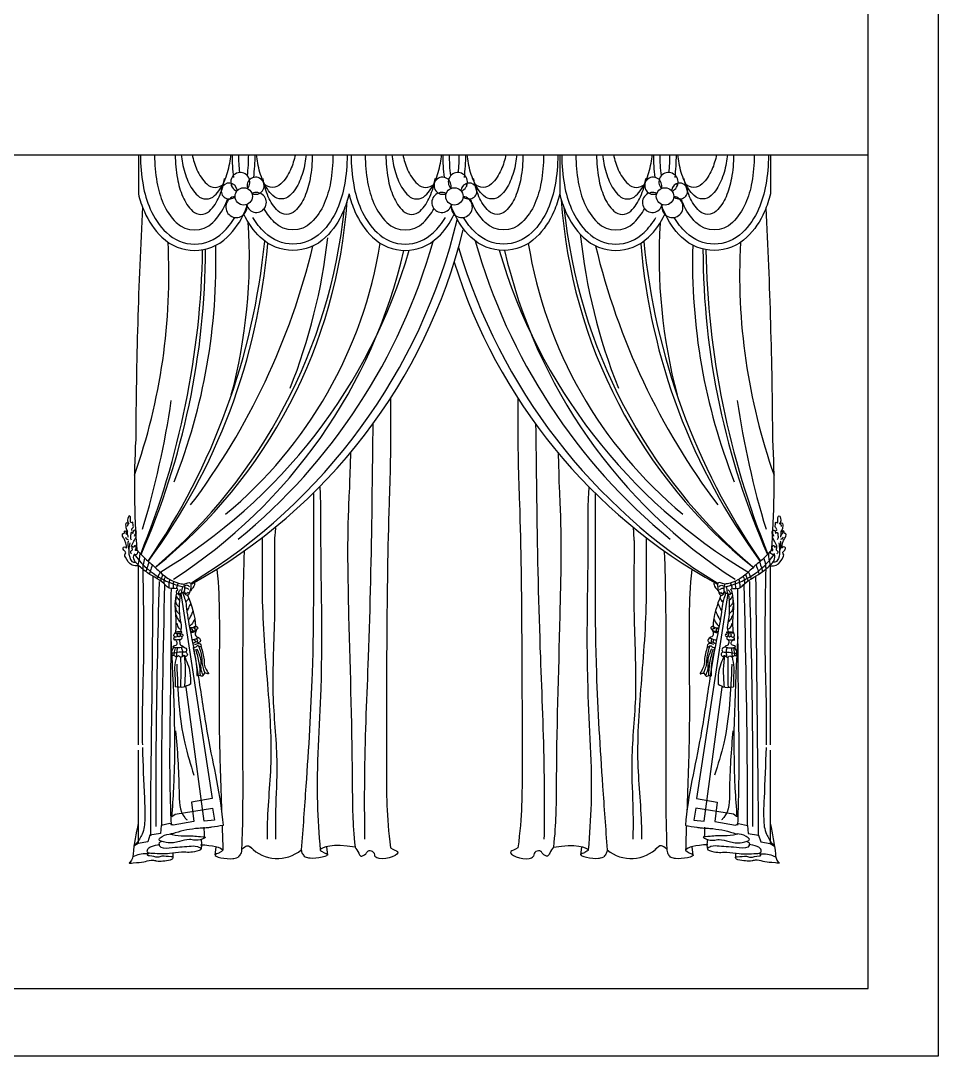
# Model space of a CAD drawing. Header units: inches. Extents: x 8.9 to 51.4, y 16 to 40.8.
# Drawn here: x 46.959 to 51.361, y 15.992 to 20.961 of the extents above; entities that cross this region are included whole.
import ezdxf

# ---------------------------------------------------------------- set-up
doc = ezdxf.new("R2010")
doc.units = ezdxf.units.IN
doc.header["$MEASUREMENT"] = 0
for name, color, linetype in [('02', 2, 'Continuous'), ('4', 4, 'Continuous'), ('kadrbm', 4, 'Continuous')]:
    doc.layers.add(name, color=color, linetype=linetype)

# ---------------------------------------------------------------- blocks, each defined once
blk = doc.blocks.new('kadrbm')
at = {"layer": 'kadrbm', "color": 4}
blk.add_lwpolyline([(0, 0), (0, 24.7972), (21, 24.7972), (21, 0), (0, 0)], close=True, dxfattribs=at)
blk.add_lwpolyline([(20.6631, 0.3257), (20.6631, 24.4603), (0.3369, 24.4603), (0.3369, 0.3257), (20.6631, 0.3257)], dxfattribs=at)

msp = doc.modelspace()

# ---------------------------------------------------------------- linework, layer by layer
at = {"layer": '02'}
for p, q in [((47.5231, 20.3179), (50.5555, 20.3179)), ((47.5231, 20.3179), (47.5231, 20.1304)), ((49.5449, 20.3179), (49.5449, 20.1304)), ((50.5555, 20.3179), (50.5555, 20.1304)), ((47.4703, 18.4941), (47.4703, 18.511)), ((50.6067, 18.4941), (50.6067, 18.511)), ((47.5222, 18.3494), (47.5222, 17.4862)), ((50.5548, 18.3494), (50.5548, 17.4862)), ((47.7265, 18.212), (47.8769, 17.2289)), ((50.3505, 18.212), (50.2001, 17.2289)), ((47.8394, 17.1209), (47.7529, 17.7633)), ((50.2377, 17.1209), (50.3241, 17.7633)), ((47.5222, 17.4617), (47.5222, 17.0138)), ((50.5548, 17.4617), (50.5548, 17.0138)), ((47.8769, 17.2289), (47.7778, 17.2113)), ((47.7778, 17.2113), (47.7888, 17.1188)), ((50.2001, 17.2289), (50.2992, 17.2113)), ((50.2992, 17.2113), (50.2882, 17.1188)), ((47.6837, 17.1427), (47.6989, 17.1532)), ((47.6989, 17.1532), (47.8792, 17.1826)), ((47.8792, 17.1826), (47.8887, 17.1257)), ((50.1978, 17.1826), (50.1883, 17.1257)), ((50.3781, 17.1532), (50.1978, 17.1826)), ((50.3933, 17.1427), (50.3781, 17.1532)), ((47.6324, 17.0998), (47.6289, 17.0617)), ((47.674, 17.1085), (47.6324, 17.0998)), ((47.6896, 17.1012), (47.674, 17.1085)), ((47.7888, 17.1188), (47.6896, 17.1012)), ((47.8887, 17.1257), (47.8394, 17.1209)), ((50.1883, 17.1257), (50.2377, 17.1209)), ((50.2882, 17.1188), (50.3874, 17.1012)), ((50.3874, 17.1012), (50.403, 17.1085)), ((50.403, 17.1085), (50.4446, 17.0998)), ((50.4446, 17.0998), (50.4481, 17.0617)), ((47.5786, 17.053), (47.5682, 17.0218)), ((47.6289, 17.0617), (47.5786, 17.053)), ((50.4481, 17.0617), (50.4984, 17.053)), ((50.4984, 17.053), (50.5088, 17.0218)), ((47.5222, 17.0138), (47.5018, 17)), ((47.5682, 17.0218), (47.5222, 17.0138)), ((47.8919, 16.9567), (47.8968, 16.9979)), ((48.4314, 16.9567), (48.4265, 16.9979)), ((49.6456, 16.9567), (49.6505, 16.9979)), ((50.1851, 16.9567), (50.1802, 16.9979)), ((50.5088, 17.0218), (50.5548, 17.0138)), ((50.5548, 17.0138), (50.5752, 17))]:
    msp.add_line(p, q, dxfattribs=at)
for points in [[(47.5331, 20.3153, 0.043695), (47.5455, 20.1736, 0.05708), (47.5802, 20.0569, 0.099506), (47.6575, 19.9441, 0.405999), (47.9278, 19.9441, 0.067343), (47.9853, 20.0173, 0.05708)], [(47.6011, 20.3153, 0.043695), (47.6125, 20.1855, 0.05708), (47.6427, 20.0835, 0.099506), (47.7049, 19.9928, 0.405999), (47.8804, 19.9928, 0.099506), (47.9426, 20.0835, 0.013034), (47.9516, 20.1062, 0.043695)], [(47.7, 20.3179, 0.042356), (47.7103, 20.2034, 0.05708), (47.7362, 20.1163, 0.099506), (47.7832, 20.0478, 0.405999), (47.864, 20.0478, 0.099506), (47.911, 20.1163, 0.05708), (47.9369, 20.2034, 0.042356)], [(47.7292, 20.3179, 0.015011), (47.735, 20.2775, 0.05708), (47.7609, 20.1904, 0.099506), (47.8079, 20.1218, 0.405999), (47.8887, 20.1218, 0.099506), (47.9357, 20.1904, 0.05708), (47.9616, 20.2775, 0.015011), (47.9675, 20.3179, 0.043695)], [(47.7813, 20.3179, 0.047353), (47.8042, 20.246, 0.099506), (47.8512, 20.1774, 0.400739), (47.9312, 20.1767, 0.099506)], [(47.9811, 20.2088, -0.032306), (47.9743, 20.3179, -0.05708)], [(48.0095, 20.2321, -0.026347), (48.0052, 20.3179, -0.05708)], [(48.0463, 20.2169, 0.031034), (48.0523, 20.3179, 0.05708)], [(48.5244, 20.3153, -0.043695), (48.512, 20.1736, -0.05708), (48.4773, 20.0569, -0.099506), (48.4, 19.9441, -0.405999), (48.1296, 19.9441, -0.067343), (48.0722, 20.0173, -0.05708)], [(48.0764, 20.2088, 0.032306), (48.0831, 20.3179, 0.05708)], [(48.3283, 20.3179, -0.015011), (48.3224, 20.2775, -0.05708), (48.2966, 20.1904, -0.099506), (48.2495, 20.1218, -0.405999), (48.1688, 20.1218, -0.099506), (48.1218, 20.1904, -0.05708), (48.0959, 20.2775, -0.015011), (48.09, 20.3179, -0.043695)], [(48.3575, 20.3179, -0.042356), (48.3472, 20.2034, -0.05708), (48.3213, 20.1163, -0.099506), (48.2743, 20.0478, -0.405999), (48.1935, 20.0478, -0.099506), (48.1465, 20.1163, -0.05708), (48.1206, 20.2034, -0.042356)], [(48.2762, 20.3179, -0.047353), (48.2533, 20.246, -0.099506), (48.2063, 20.1774, -0.400739), (48.1263, 20.1767, -0.099506)], [(48.4564, 20.3153, -0.043695), (48.445, 20.1855, -0.05708), (48.4148, 20.0835, -0.099506), (48.3526, 19.9928, -0.405999), (48.177, 19.9928, -0.074869), (48.1267, 20.059, -0.013034)], [(48.5437, 20.3153, 0.043695), (48.5561, 20.1736, 0.05708), (48.5908, 20.0569, 0.099506), (48.6681, 19.9441, 0.405999), (48.9384, 19.9441, 0.067343), (48.9958, 20.0173, 0.05708)], [(48.6117, 20.3153, 0.043695), (48.623, 20.1855, 0.05708), (48.6533, 20.0835, 0.099506), (48.7155, 19.9928, 0.405999), (48.891, 19.9928, 0.074869), (48.9413, 20.059, 0.013034)], [(48.7106, 20.3179, 0.042356), (48.7209, 20.2034, 0.05708), (48.7468, 20.1163, 0.099506), (48.7938, 20.0478, 0.405999), (48.8745, 20.0478, 0.099506), (48.9216, 20.1163, 0.05708), (48.9474, 20.2034, 0.042356)], [(48.7397, 20.3179, 0.015011), (48.7456, 20.2775, 0.05708), (48.7715, 20.1904, 0.099506), (48.8185, 20.1218, 0.405999), (48.8993, 20.1218, 0.099506), (48.9463, 20.1904, 0.05708), (48.9722, 20.2775, 0.015011), (48.978, 20.3179, 0.043695)], [(48.7919, 20.3179, 0.047353), (48.8148, 20.246, 0.099506), (48.8618, 20.1774, 0.400739), (48.9418, 20.1767, 0.099506)], [(48.9917, 20.2088, -0.032306), (48.9849, 20.3179, -0.05708)], [(49.0218, 20.2169, -0.031034), (49.0158, 20.3179, -0.05708)], [(49.0586, 20.2321, 0.026347), (49.0629, 20.3179, 0.05708)], [(49.535, 20.3153, -0.043695), (49.5226, 20.1736, -0.05708), (49.4879, 20.0569, -0.099506), (49.4105, 19.9441, -0.405999), (49.1402, 19.9441, -0.067343), (49.0828, 20.0173, -0.05708)], [(49.087, 20.2088, 0.032306), (49.0937, 20.3179, 0.05708)], [(49.3389, 20.3179, -0.015011), (49.333, 20.2775, -0.05708), (49.3072, 20.1904, -0.099506), (49.2601, 20.1218, -0.405999), (49.1794, 20.1218, -0.099506), (49.1324, 20.1904, -0.05708), (49.1065, 20.2775, -0.015011), (49.1006, 20.3179, -0.043695)], [(49.467, 20.3153, -0.043695), (49.4556, 20.1855, -0.05708), (49.4253, 20.0835, -0.099506), (49.3632, 19.9928, -0.405999), (49.1876, 19.9928, -0.099506), (49.1254, 20.0835, -0.013034), (49.1165, 20.1062, -0.043695)], [(49.3681, 20.3179, -0.042356), (49.3578, 20.2034, -0.05708), (49.3319, 20.1163, -0.099506), (49.2849, 20.0478, -0.405999), (49.2041, 20.0478, -0.099506), (49.1571, 20.1163, -0.05708), (49.1312, 20.2034, -0.042356)], [(49.2868, 20.3179, -0.047353), (49.2639, 20.246, -0.099506), (49.2169, 20.1774, -0.400739), (49.1369, 20.1767, -0.099506)], [(49.5543, 20.3153, 0.043695), (49.5667, 20.1736, 0.05708), (49.6014, 20.0569, 0.099506), (49.6787, 19.9441, 0.405999), (49.949, 19.9441, 0.067343), (50.0064, 20.0173, 0.05708)], [(49.6223, 20.3153, 0.043695), (49.6336, 20.1855, 0.05708), (49.6639, 20.0835, 0.099506), (49.7261, 19.9928, 0.405999), (49.9016, 19.9928, 0.074869), (49.9519, 20.059, 0.013034)], [(49.7212, 20.3179, 0.042356), (49.7315, 20.2034, 0.05708), (49.7574, 20.1163, 0.099506), (49.8044, 20.0478, 0.405999), (49.8851, 20.0478, 0.099506), (49.9322, 20.1163, 0.05708), (49.958, 20.2034, 0.042356)], [(49.7503, 20.3179, 0.015011), (49.7562, 20.2775, 0.05708), (49.7821, 20.1904, 0.099506), (49.8291, 20.1218, 0.405999), (49.9099, 20.1218, 0.099506), (49.9569, 20.1904, 0.05708), (49.9828, 20.2775, 0.015011), (49.9886, 20.3179, 0.043695)], [(49.8025, 20.3179, 0.047353), (49.8253, 20.246, 0.099506), (49.8724, 20.1774, 0.400739), (49.9524, 20.1767, 0.099506)], [(50.0022, 20.2088, -0.032306), (49.9955, 20.3179, -0.05708)], [(50.0323, 20.2169, -0.031034), (50.0264, 20.3179, -0.05708)], [(50.0692, 20.2321, 0.026347), (50.0734, 20.3179, 0.05708)], [(50.5456, 20.3153, -0.043695), (50.5332, 20.1736, -0.05708), (50.4985, 20.0569, -0.099506), (50.4211, 19.9441, -0.405999), (50.1508, 19.9441, -0.067343), (50.0934, 20.0173, -0.05708)], [(50.0976, 20.2088, 0.032306), (50.1043, 20.3179, 0.05708)], [(50.3495, 20.3179, -0.015011), (50.3436, 20.2775, -0.05708), (50.3178, 20.1904, -0.099506), (50.2707, 20.1218, -0.405999), (50.19, 20.1218, -0.099506), (50.1429, 20.1904, -0.05708), (50.1171, 20.2775, -0.015011), (50.1112, 20.3179, -0.043695)], [(50.4776, 20.3153, -0.043695), (50.4662, 20.1855, -0.05708), (50.4359, 20.0835, -0.099506), (50.3737, 19.9928, -0.405999), (50.1982, 19.9928, -0.099506), (50.136, 20.0835, -0.013034), (50.1271, 20.1062, -0.043695)], [(50.3787, 20.3179, -0.042356), (50.3683, 20.2034, -0.05708), (50.3425, 20.1163, -0.099506), (50.2954, 20.0478, -0.405999), (50.2147, 20.0478, -0.099506), (50.1677, 20.1163, -0.05708), (50.1418, 20.2034, -0.042356)], [(50.2974, 20.3179, -0.047353), (50.2745, 20.246, -0.099506), (50.2275, 20.1774, -0.400739), (50.1475, 20.1767, -0.099506)], [(47.9696, 20.1686, 0.005948), (47.9718, 20.1795, 0.043695)], [(49.0984, 20.1686, -0.005948), (49.0962, 20.1795, -0.043695)], [(50.109, 20.1686, -0.005948), (50.1068, 20.1795, -0.043695)], [(47.5231, 20.1304, 0.03996), (47.5518, 20.0448, 0.099506), (47.636, 19.922, 0.405999), (47.9494, 19.922, 0.099506), (48.0336, 20.0448, 0.012539), (48.044, 20.0712, 0.043695)], [(48.5344, 20.1304, -0.03996), (48.5057, 20.0448, -0.099506), (48.4215, 19.922, -0.405999), (48.1081, 19.922, -0.090078), (48.0297, 20.0319, -0.012539)], [(48.5337, 20.1304, 0.03996), (48.5624, 20.0448, 0.099506), (48.6466, 19.922, 0.405999), (48.9599, 19.922, 0.090078), (49.0384, 20.0319, 0.012539)], [(49.5449, 20.1304, -0.03996), (49.5163, 20.0448, -0.099506), (49.4321, 19.922, -0.405999), (49.1187, 19.922, -0.099506), (49.0345, 20.0448, -0.012539), (49.024, 20.0712, -0.043695)], [(49.5443, 20.1304, 0.03996), (49.573, 20.0448, 0.099506), (49.6572, 19.922, 0.405999), (49.9705, 19.922, 0.090078), (50.049, 20.0319, 0.012539)], [(50.5555, 20.1304, -0.03996), (50.5269, 20.0448, -0.099506), (50.4426, 19.922, -0.405999), (50.1293, 19.922, -0.099506), (50.0451, 20.0448, -0.012539), (50.0346, 20.0712, -0.043695)]]:
    msp.add_lwpolyline(points, format="xyb", dxfattribs=at)
for centre in [(48.0287, 20.1178), (49.0393, 20.1178), (50.0499, 20.1178)]:
    msp.add_circle(centre, 0.0419, dxfattribs=at)
for centre, radius, start, end in [((48.0121, 20.1862), 0.046, 318.4209, 248.9094), ((49.056, 20.1862), 0.046, 291.0906, 221.5791), ((50.0666, 20.1862), 0.046, 291.0906, 221.5791), ((47.9588, 20.1437), 0.0382, 7.5388, 317.3479), ((48.0855, 20.1688), 0.0411, 245.3584, 198.5288), ((48.9826, 20.1688), 0.0411, 341.4712, 294.6416), ((49.1093, 20.1437), 0.0382, 222.6521, 172.4612), ((49.9932, 20.1688), 0.0411, 341.4712, 294.6416), ((50.1199, 20.1437), 0.0382, 222.6521, 172.4612), ((48.0895, 20.0887), 0.0477, 192.4785, 116.3958), ((48.9786, 20.0887), 0.0477, 63.6042, 347.5215), ((49.9891, 20.0887), 0.0477, 63.6042, 347.5215), ((46.0619, 20.2659), 2.4687, 308.7224, 356.066), ((47.9934, 20.0674), 0.0508, 97.3887, 12.5016), ((49.0747, 20.0674), 0.0508, 167.4984, 82.6113), ((52.0151, 20.2659), 2.4687, 183.7742, 231.2776), ((50.0852, 20.0674), 0.0508, 167.4984, 82.6113), ((71.1457, 18.8207), 23.6358, 176.97735, 179.68308), ((45.9172, 20.3274), 2.6081, 310.3745, 354.09), ((52.1598, 20.3274), 2.6081, 185.7824, 229.6255), ((26.9313, 18.8207), 23.6358, 0.31692, 3.01339), ((46.3254, 20.6655), 2.8062, 301.1695, 346.4014), ((45.4983, 19.8256), 2.5574, 345.0323, 3.7773), ((52.5787, 19.8256), 2.5574, 176.289, 194.9677), ((46.4888, 20.5974), 2.6707, 298.8899, 346.1213), ((52.443, 20.2366), 2.816, 186.1207, 201.6597), ((44.7757, 19.7443), 2.8937, 340.5445, 3.0439), ((44.8711, 20.2213), 3.2736, 325.5135, 354.4194), ((45.1669, 20.1404), 2.9872, 323.5767, 355.2186), ((45.0411, 19.7998), 2.8543, 338.3923, 1.6622), ((45.0795, 20.6691), 3.3746, 322.9818, 346.473), ((46.5809, 20.231), 2.1295, 309.7042, 350.8672), ((46.1944, 20.6753), 2.8498, 309.3848, 344.2456), ((45.634, 20.2366), 2.816, 338.3403, 353.5329), ((51.8826, 20.6753), 2.8498, 195.6938, 230.6152), ((51.4961, 20.231), 2.1295, 189.1584, 230.2958), ((52.9975, 20.6691), 3.3746, 193.5114, 217.0182), ((52.9101, 20.1404), 2.9872, 184.8039, 216.4233), ((53.2059, 20.2213), 3.2736, 185.603, 214.4865), ((53.0359, 19.7998), 2.8543, 178.3211, 201.6077), ((53.3013, 19.7443), 2.8937, 176.9793, 199.4555), ((43.7503, 19.9319), 4.0816, 337.9823, 359.0145), ((44.187, 19.8726), 3.6584, 336.2649, 359.8753), ((46.264, 20.6041), 2.6646, 300.7326, 343.7668), ((46.3001, 20.4327), 2.5621, 302.8791, 347.0471), ((51.7516, 20.6655), 2.8062, 196.3937, 238.8305), ((51.813, 20.6041), 2.6646, 196.2299, 239.2674), ((51.7769, 20.4327), 2.5621, 192.9538, 237.1209), ((53.8901, 19.8726), 3.6584, 180.1183, 203.7351), ((54.3267, 19.9319), 4.0816, 180.9813, 202.0177), ((51.5882, 20.5974), 2.6707, 197.312, 241.1101), ((43.5696, 19.7344), 4.1542, 343.0188, 351.7636), ((54.5074, 19.7344), 4.1542, 188.2364, 196.9812), ((51.334, 18.7281), 3.8302, 176.6568, 184.6612), ((46.743, 18.7281), 3.8302, 355.3388, 3.3432), ((47.8185, 18.621), 0.3841, 215.029, 258.8522), ((47.3489, 18.4069), 0.1826, 341.6507, 359.2585), ((50.2585, 18.621), 0.3841, 281.1478, 324.971), ((50.7281, 18.4069), 0.1826, 180.7415, 198.3493), ((48.19, 17.1194), 0.1784, 223.5132, 309.9922), ((49.887, 17.1194), 0.1784, 230.0078, 316.4868), ((48.6335, 16.9536), 0.0244, 356.4139, 117.4087), ((49.4435, 16.9536), 0.0244, 62.5913, 183.5861)]:
    msp.add_arc(centre, radius, start, end, dxfattribs=at)
for points, knots in [([(48.7328, 19.1492), (48.7355, 18.8933), (48.7203, 18.5541), (48.7137, 18.0046), (48.7128, 17.4674), (48.7129, 17.1455), (48.7328, 16.9921)], [6.122137, 6.122137, 6.122137, 6.122137, 8.832751, 13.544661, 18.136378, 20.581117, 20.581117, 20.581117, 20.581117]), ([(49.3443, 19.1492), (49.3415, 18.8933), (49.3567, 18.5541), (49.3633, 18.0046), (49.3642, 17.4674), (49.3641, 17.1455), (49.3442, 16.9921)], [6.122137, 6.122137, 6.122137, 6.122137, 8.832751, 13.544661, 18.136378, 20.581117, 20.581117, 20.581117, 20.581117]), ([(48.6484, 19.029), (48.6447, 18.794), (48.6417, 18.4723), (48.6301, 17.9677), (48.6053, 17.4334), (48.6072, 17.142), (48.6079, 17.0337)], [7.941886, 7.941886, 7.941886, 7.941886, 9.85818, 15.812613, 20.291338, 22.939934, 22.939934, 22.939934, 22.939934]), ([(49.4286, 19.029), (49.4323, 18.794), (49.4353, 18.4723), (49.4469, 17.9677), (49.4717, 17.4334), (49.4698, 17.142), (49.4691, 17.0337)], [7.941886, 7.941886, 7.941886, 7.941886, 9.85818, 15.812613, 20.291338, 22.939934, 22.939934, 22.939934, 22.939934]), ([(48.5403, 18.8872), (48.5361, 18.725), (48.5227, 18.5064), (48.5332, 18.0103), (48.5507, 17.4723), (48.5497, 17.1148), (48.5626, 16.9958)], [8.902647, 8.902647, 8.902647, 8.902647, 9.832476, 14.261297, 21.025094, 23.006985, 23.006985, 23.006985, 23.006985]), ([(49.5367, 18.8872), (49.5409, 18.725), (49.5543, 18.5064), (49.5438, 18.0103), (49.5263, 17.4723), (49.5273, 17.1148), (49.5144, 16.9958)], [8.902647, 8.902647, 8.902647, 8.902647, 9.832476, 14.261297, 21.025094, 23.006985, 23.006985, 23.006985, 23.006985]), ([(48.3627, 18.6918), (48.3627, 18.3454), (48.3668, 17.9071), (48.3329, 17.3675), (48.3123, 17.0849), (48.3049, 16.983)], [8.472227, 8.472227, 8.472227, 8.472227, 14.092047, 18.053811, 20.287925, 20.287925, 20.287925, 20.287925]), ([(48.393, 18.7225), (48.3976, 18.6328), (48.3945, 18.3393), (48.4165, 17.8619), (48.3702, 17.3139), (48.3898, 17.0565), (48.3955, 16.9826)], [8.096078, 8.096078, 8.096078, 8.096078, 8.173513, 14.514565, 18.533965, 20.154384, 20.154384, 20.154384, 20.154384]), ([(49.684, 18.7225), (49.6794, 18.6328), (49.6825, 18.3393), (49.6606, 17.8619), (49.7068, 17.3139), (49.6872, 17.0565), (49.6815, 16.9826)], [8.096078, 8.096078, 8.096078, 8.096078, 8.173513, 14.514565, 18.533965, 20.154384, 20.154384, 20.154384, 20.154384]), ([(49.7143, 18.6918), (49.7143, 18.3454), (49.7102, 17.9071), (49.7441, 17.3675), (49.7647, 17.0849), (49.7721, 16.983)], [8.472227, 8.472227, 8.472227, 8.472227, 14.092047, 18.053811, 20.287925, 20.287925, 20.287925, 20.287925]), ([(48.1809, 18.5282), (48.1755, 18.4661), (48.1757, 18.3386), (48.1804, 18.0846), (48.1584, 17.73), (48.1951, 17.4249), (48.1797, 17.1997), (48.1809, 17.0797), (48.1813, 17.0337)], [9.789745, 9.789745, 9.789745, 9.789745, 9.895859, 12.577281, 15.344155, 17.646066, 19.263992, 20.2692, 20.2692, 20.2692, 20.2692]), ([(49.8961, 18.5282), (49.9015, 18.4661), (49.9013, 18.3386), (49.8966, 18.0846), (49.9186, 17.73), (49.8819, 17.4249), (49.8973, 17.1997), (49.8961, 17.0797), (49.8957, 17.0337)], [9.789745, 9.789745, 9.789745, 9.789745, 9.895859, 12.577281, 15.344155, 17.646066, 19.263992, 20.2692, 20.2692, 20.2692, 20.2692]), ([(48.1171, 18.4777), (48.1186, 18.3668), (48.1125, 18.1554), (48.1396, 17.8103), (48.1709, 17.4245), (48.1398, 17.1687), (48.1404, 17.0466), (48.1404, 17.0337)], [10.05099, 10.05099, 10.05099, 10.05099, 11.562118, 14.67383, 17.613404, 20.000313, 20.281963, 20.281963, 20.281963, 20.281963]), ([(49.9599, 18.4777), (49.9584, 18.3668), (49.9645, 18.1554), (49.9374, 17.8103), (49.9061, 17.4245), (49.9372, 17.1687), (49.9366, 17.0466), (49.9366, 17.0337)], [10.05099, 10.05099, 10.05099, 10.05099, 11.562118, 14.67383, 17.613404, 20.000313, 20.281963, 20.281963, 20.281963, 20.281963]), ([(47.5218, 18.4138), (47.5266, 18.4097), (47.5617, 18.3729), (47.5849, 18.356), (47.6304, 18.3119), (47.6694, 18.2801), (47.7063, 18.2642), (47.7324, 18.2588), (47.7409, 18.257), (47.7424, 18.2521), (47.7461, 18.2399), (47.7451, 18.2167), (47.7269, 18.2113), (47.713, 18.2066), (47.7003, 18.2206), (47.7262, 18.2402), (47.6711, 18.2309), (47.6386, 18.2736), (47.5771, 18.2996), (47.5298, 18.3424), (47.5011, 18.3688), (47.498, 18.393), (47.5047, 18.4015), (47.505, 18.4018)], [925.225874, 925.225874, 925.225874, 925.225874, 957.922996, 1118.432988, 1257.579125, 1341.665769, 1462.150553, 1520.81079, 1520.81079, 1520.81079, 1555.846522, 1608.954601, 1649.536379, 1670.927799, 1705.404547, 1731.415564, 1823.967647, 1873.57135, 2108.472651, 2240.694063, 2303.847888, 2370.352593, 2373.553649, 2373.553649, 2373.553649, 2373.553649]), ([(48.0306, 18.4143), (48.0246, 18.2444), (48.0227, 17.8852), (48.0236, 17.4371), (48.0236, 17.1225), (48.0186, 16.9864)], [12.218787, 12.218787, 12.218787, 12.218787, 15.483642, 21.007763, 23.18014, 23.18014, 23.18014, 23.18014]), ([(50.0464, 18.4143), (50.0524, 18.2444), (50.0543, 17.8852), (50.0534, 17.4371), (50.0534, 17.1225), (50.0584, 16.9864)], [12.218787, 12.218787, 12.218787, 12.218787, 15.483642, 21.007763, 23.18014, 23.18014, 23.18014, 23.18014]), ([(50.5552, 18.4138), (50.5504, 18.4097), (50.5153, 18.3729), (50.4921, 18.356), (50.4466, 18.3119), (50.4076, 18.2801), (50.3707, 18.2642), (50.3446, 18.2588), (50.3361, 18.257), (50.3346, 18.2521), (50.3309, 18.2399), (50.3319, 18.2167), (50.3501, 18.2113), (50.364, 18.2066), (50.3767, 18.2206), (50.3508, 18.2402), (50.4059, 18.2309), (50.4384, 18.2736), (50.4999, 18.2996), (50.5472, 18.3424), (50.5759, 18.3688), (50.579, 18.393), (50.5723, 18.4015), (50.572, 18.4018)], [925.225874, 925.225874, 925.225874, 925.225874, 957.922996, 1118.432988, 1257.579125, 1341.665769, 1462.150553, 1520.81079, 1520.81079, 1520.81079, 1555.846522, 1608.954601, 1649.536379, 1670.927799, 1705.404547, 1731.415564, 1823.967647, 1873.57135, 2108.472651, 2240.694063, 2303.847888, 2370.352593, 2373.553649, 2373.553649, 2373.553649, 2373.553649]), ([(47.5441, 18.3299), (47.5468, 18.1875), (47.5516, 17.9383), (47.5399, 17.6577), (47.5417, 17.5189), (47.5424, 17.4871)], [0, 0, 0, 0, 3.17504, 5.557154, 6.264994, 6.264994, 6.264994, 6.264994]), ([(47.8992, 18.3282), (47.9091, 18.2457), (47.9148, 17.9885), (47.9056, 17.6113), (47.9179, 17.3044), (47.9227, 17.1664)], [12.538729, 12.538729, 12.538729, 12.538729, 14.249467, 18.833654, 21.762807, 21.762807, 21.762807, 21.762807]), ([(50.1778, 18.3282), (50.1679, 18.2457), (50.1622, 17.9885), (50.1714, 17.6113), (50.1591, 17.3044), (50.1543, 17.1664)], [12.538729, 12.538729, 12.538729, 12.538729, 14.249467, 18.833654, 21.762807, 21.762807, 21.762807, 21.762807]), ([(50.5329, 18.3299), (50.5302, 18.1875), (50.5254, 17.9383), (50.5371, 17.6577), (50.5353, 17.5189), (50.5346, 17.4871)], [0, 0, 0, 0, 3.17504, 5.557154, 6.264994, 6.264994, 6.264994, 6.264994]), ([(47.7929, 18.262), (47.793, 18.2595), (47.792, 18.2462), (47.7752, 18.231), (47.7665, 18.2161), (47.7636, 18.211)], [0.1346305, 0.1346305, 0.1346305, 0.1346305, 0.1902636, 0.4416705, 0.5715455, 0.5715455, 0.5715455, 0.5715455]), ([(50.2841, 18.262), (50.284, 18.2595), (50.285, 18.2462), (50.3018, 18.231), (50.3105, 18.2161), (50.3134, 18.211)], [0.1346305, 0.1346305, 0.1346305, 0.1346305, 0.1902636, 0.4416705, 0.5715455, 0.5715455, 0.5715455, 0.5715455]), ([(47.7364, 18.2152), (47.7402, 18.1994), (47.7509, 18.1784), (47.7556, 18.1127), (47.7827, 17.9851), (47.8175, 17.7794), (47.8604, 17.4722), (47.9177, 17.2445), (47.9298, 17.1), (47.9298, 17.0998)], [0, 0, 0, 0, 66.592495, 161.221404, 436.665236, 960.065033, 1552.645777, 2525.457895, 2526.988104, 2526.988104, 2526.988104, 2526.988104]), ([(50.3406, 18.2152), (50.3368, 18.1994), (50.3261, 18.1784), (50.3214, 18.1127), (50.2943, 17.9851), (50.2595, 17.7794), (50.2166, 17.4722), (50.1593, 17.2445), (50.1472, 17.1), (50.1472, 17.0998)], [0, 0, 0, 0, 66.592495, 161.221404, 436.665236, 960.065033, 1552.645777, 2525.457895, 2526.988104, 2526.988104, 2526.988104, 2526.988104]), ([(47.5427, 17.4739), (47.5447, 17.3924), (47.55, 17.278), (47.5563, 17.1404), (47.55, 17.0708), (47.5272, 17.0335), (47.5163, 17.0122), (47.5042, 17.0069), (47.5016, 17.0058)], [6.36321, 6.36321, 6.36321, 6.36321, 8.175441, 8.913341, 9.464915, 9.670479, 9.898851, 9.961142, 9.961142, 9.961142, 9.961142]), ([(50.5343, 17.4739), (50.5323, 17.3924), (50.527, 17.278), (50.5207, 17.1404), (50.527, 17.0708), (50.5498, 17.0335), (50.5607, 17.0122), (50.5728, 17.0069), (50.5754, 17.0058)], [6.36321, 6.36321, 6.36321, 6.36321, 8.175441, 8.913341, 9.464915, 9.670479, 9.898851, 9.961142, 9.961142, 9.961142, 9.961142]), ([(47.8212, 17.0067), (47.8796, 17.0061), (47.9255, 16.9926), (47.9295, 16.9793), (47.9108, 16.9681)], [0, 0, 0, 0, 63.449407, 70.98988, 70.98988, 70.98988, 70.98988]), ([(48.0186, 16.9864), (48.0309, 16.9961), (48.0479, 17.0093), (48.0642, 16.9948), (48.0742, 16.9838)], [35.716196, 35.716196, 35.716196, 35.716196, 50.327934, 72.872064, 72.872064, 72.872064, 72.872064]), ([(48.5626, 16.9958), (48.4537, 17.0145), (48.3978, 16.9926), (48.3938, 16.9793), (48.4121, 16.9699)], [0, 0, 0, 0, 63.449407, 70.98988, 70.98988, 70.98988, 70.98988]), ([(49.5144, 16.9958), (49.6233, 17.0145), (49.6792, 16.9926), (49.6832, 16.9793), (49.6649, 16.9699)], [0, 0, 0, 0, 63.449407, 70.98988, 70.98988, 70.98988, 70.98988]), ([(50.0584, 16.9864), (50.0461, 16.9961), (50.0291, 17.0093), (50.0128, 16.9948), (50.0028, 16.9838)], [35.716196, 35.716196, 35.716196, 35.716196, 50.327934, 72.872064, 72.872064, 72.872064, 72.872064]), ([(50.2558, 17.0067), (50.1974, 17.0061), (50.1515, 16.9926), (50.1475, 16.9793), (50.1662, 16.9681)], [0, 0, 0, 0, 63.449407, 70.98988, 70.98988, 70.98988, 70.98988]), ([(47.9108, 16.9681), (47.9112, 16.9672), (47.8578, 16.9533), (47.9643, 16.934), (47.9884, 16.9435), (48.0021, 16.9477)], [76.078861, 76.078861, 76.078861, 76.078861, 92.915189, 145.616406, 158.881081, 158.881081, 158.881081, 158.881081]), ([(48.0186, 16.9864), (48.0183, 16.9783), (48.0157, 16.9644), (48.0063, 16.9529), (48.0021, 16.9477)], [0.1747173, 0.1747173, 0.1747173, 0.1747173, 0.3486749, 0.4918749, 0.4918749, 0.4918749, 0.4918749]), ([(48.3047, 16.9828), (48.3053, 16.9767), (48.3083, 16.9647), (48.3166, 16.9547), (48.3208, 16.9495)], [0.2139013, 0.2139013, 0.2139013, 0.2139013, 0.3486749, 0.4918749, 0.4918749, 0.4918749, 0.4918749]), ([(48.4121, 16.9699), (48.4117, 16.969), (48.4651, 16.9551), (48.3586, 16.9358), (48.3345, 16.9452), (48.3208, 16.9495)], [76.078861, 76.078861, 76.078861, 76.078861, 92.915189, 145.616406, 158.881081, 158.881081, 158.881081, 158.881081]), ([(48.7328, 16.9921), (48.7488, 16.983), (48.8022, 16.9691), (48.6974, 16.927), (48.6634, 16.9466), (48.6579, 16.952)], [76.078861, 76.078861, 76.078861, 76.078861, 92.915189, 145.616406, 158.881081, 158.881081, 158.881081, 158.881081]), ([(49.3442, 16.9921), (49.3282, 16.983), (49.2748, 16.9691), (49.3796, 16.927), (49.4136, 16.9466), (49.4191, 16.952)], [76.078861, 76.078861, 76.078861, 76.078861, 92.915189, 145.616406, 158.881081, 158.881081, 158.881081, 158.881081]), ([(49.6649, 16.9699), (49.6653, 16.969), (49.6119, 16.9551), (49.7184, 16.9358), (49.7425, 16.9452), (49.7562, 16.9495)], [76.078861, 76.078861, 76.078861, 76.078861, 92.915189, 145.616406, 158.881081, 158.881081, 158.881081, 158.881081]), ([(49.7723, 16.9828), (49.7717, 16.9767), (49.7687, 16.9647), (49.7604, 16.9547), (49.7562, 16.9495)], [0.2139013, 0.2139013, 0.2139013, 0.2139013, 0.3486749, 0.4918749, 0.4918749, 0.4918749, 0.4918749]), ([(50.0584, 16.9864), (50.0587, 16.9783), (50.0613, 16.9644), (50.0707, 16.9529), (50.075, 16.9477)], [0.1747173, 0.1747173, 0.1747173, 0.1747173, 0.3486749, 0.4918749, 0.4918749, 0.4918749, 0.4918749]), ([(50.1662, 16.9681), (50.1658, 16.9672), (50.2192, 16.9533), (50.1127, 16.934), (50.0886, 16.9435), (50.075, 16.9477)], [76.078861, 76.078861, 76.078861, 76.078861, 92.915189, 145.616406, 158.881081, 158.881081, 158.881081, 158.881081])]:
    msp.add_open_spline(points, degree=3, knots=knots, dxfattribs=at)
for points in [[(47.4926, 18.5136), (47.4918, 18.5223), (47.4979, 18.5293), (47.497, 18.5493), (47.4961, 18.5546), (47.4874, 18.5511), (47.4857, 18.5598), (47.4857, 18.5737), (47.4848, 18.5807), (47.4796, 18.585), (47.4752, 18.5798), (47.4717, 18.5659), (47.4726, 18.5563), (47.4743, 18.5485), (47.4665, 18.5511), (47.4621, 18.5415), (47.463, 18.5293), (47.4656, 18.5189), (47.4709, 18.5102)], [(50.5844, 18.5136), (50.5852, 18.5223), (50.5791, 18.5293), (50.58, 18.5493), (50.5809, 18.5546), (50.5896, 18.5511), (50.5913, 18.5598), (50.5913, 18.5737), (50.5922, 18.5807), (50.5974, 18.585), (50.6018, 18.5798), (50.6053, 18.5659), (50.6044, 18.5563), (50.6027, 18.5485), (50.6105, 18.5511), (50.6149, 18.5415), (50.614, 18.5293), (50.6114, 18.5189), (50.6061, 18.5102)], [(47.479, 18.5506), (47.472, 18.5435), (47.4698, 18.5333)], [(50.598, 18.5506), (50.605, 18.5435), (50.6072, 18.5333)], [(47.5229, 18.3451), (47.4933, 18.3491), (47.4607, 18.3875), (47.4577, 18.3974), (47.4627, 18.4072), (47.4528, 18.4211), (47.4518, 18.4349), (47.4617, 18.4349), (47.4646, 18.4309), (47.4587, 18.4674), (47.4498, 18.4822), (47.4498, 18.5009), (47.4548, 18.5019), (47.4577, 18.5128), (47.4646, 18.5069), (47.4636, 18.5009), (47.4676, 18.497), (47.4725, 18.4891), (47.4735, 18.4822)], [(47.4893, 18.4378), (47.5021, 18.4645), (47.511, 18.4812), (47.511, 18.4891), (47.5081, 18.4911), (47.5051, 18.4881), (47.5061, 18.4921), (47.513, 18.5009), (47.513, 18.5098), (47.51, 18.5167), (47.5012, 18.5148), (47.4972, 18.5049), (47.4962, 18.5), (47.4942, 18.5049), (47.4893, 18.5049), (47.4863, 18.495), (47.4854, 18.4773), (47.4893, 18.4694)], [(50.5541, 18.3451), (50.5837, 18.3491), (50.6163, 18.3875), (50.6193, 18.3974), (50.6143, 18.4072), (50.6242, 18.4211), (50.6252, 18.4349), (50.6153, 18.4349), (50.6124, 18.4309), (50.6183, 18.4674), (50.6272, 18.4822), (50.6272, 18.5009), (50.6222, 18.5019), (50.6193, 18.5128), (50.6124, 18.5069), (50.6134, 18.5009), (50.6094, 18.497), (50.6045, 18.4891), (50.6035, 18.4822)], [(50.5877, 18.4378), (50.5749, 18.4645), (50.566, 18.4812), (50.566, 18.4891), (50.5689, 18.4911), (50.5719, 18.4881), (50.5709, 18.4921), (50.564, 18.5009), (50.564, 18.5098), (50.567, 18.5167), (50.5758, 18.5148), (50.5798, 18.5049), (50.5808, 18.5), (50.5828, 18.5049), (50.5877, 18.5049), (50.5907, 18.495), (50.5916, 18.4773), (50.5877, 18.4694)], [(47.4607, 18.4828), (47.4673, 18.474), (47.4738, 18.4718)], [(47.4744, 18.4657), (47.4729, 18.4486), (47.4767, 18.4207)], [(47.4814, 18.4556), (47.4775, 18.422), (47.4834, 18.3806), (47.4962, 18.3639), (47.512, 18.3629)], [(47.5015, 18.4035), (47.5155, 18.4015), (47.5194, 18.4184), (47.5095, 18.4194), (47.5115, 18.4264), (47.5095, 18.4413), (47.5075, 18.4433), (47.5015, 18.4363), (47.5005, 18.4344), (47.4935, 18.4393), (47.4925, 18.4294), (47.4935, 18.4214), (47.4886, 18.4174), (47.4856, 18.4095), (47.4905, 18.4035)], [(50.5755, 18.4035), (50.5615, 18.4015), (50.5576, 18.4184), (50.5675, 18.4194), (50.5655, 18.4264), (50.5675, 18.4413), (50.5695, 18.4433), (50.5755, 18.4363), (50.5765, 18.4344), (50.5835, 18.4393), (50.5845, 18.4294), (50.5835, 18.4214), (50.5885, 18.4174), (50.5914, 18.4095), (50.5865, 18.4035)], [(50.5956, 18.4556), (50.5995, 18.422), (50.5936, 18.3806), (50.5808, 18.3639), (50.565, 18.3629)], [(50.6026, 18.4657), (50.6041, 18.4486), (50.6003, 18.4207)], [(50.6163, 18.4828), (50.6097, 18.474), (50.6032, 18.4718)], [(47.5538, 18.3821), (47.5458, 18.3506), (47.5441, 18.3299)], [(47.5737, 18.364), (47.5639, 18.3335), (47.5595, 18.3175)], [(47.5903, 18.3496), (47.5802, 18.3199), (47.5761, 18.3059)], [(50.4867, 18.3496), (50.4968, 18.3199), (50.5009, 18.3059)], [(50.5033, 18.364), (50.5131, 18.3335), (50.5175, 18.3175)], [(50.5232, 18.3821), (50.5312, 18.3506), (50.5329, 18.3299)], [(47.5928, 18.2959), (47.5838, 17.4426), (47.5808, 17.1283), (47.5808, 17.0505)], [(47.6281, 18.315), (47.6199, 18.2997), (47.6138, 18.2831)], [(47.6405, 18.3041), (47.6342, 18.2875), (47.6306, 18.2753), (47.6317, 18.2714)], [(47.6517, 18.2949), (47.6454, 18.2693), (47.6464, 18.2597)], [(50.4253, 18.2949), (50.4316, 18.2693), (50.4306, 18.2597)], [(50.4365, 18.3041), (50.4429, 18.2875), (50.4464, 18.2753), (50.4453, 18.2714)], [(50.4489, 18.315), (50.4571, 18.2997), (50.4632, 18.2831)], [(50.4842, 18.2959), (50.4932, 17.4426), (50.4962, 17.1283), (50.4962, 17.0505)], [(47.6225, 18.2705), (47.6076, 17.4792), (47.6076, 17.0948)], [(47.6487, 18.2556), (47.6337, 17.3038), (47.6337, 17.0985)], [(47.6735, 18.2802), (47.6692, 18.2608), (47.669, 18.2397)], [(47.6797, 18.236), (47.6767, 17.739), (47.6737, 17.3319), (47.6797, 17.1013)], [(47.691, 18.2715), (47.6892, 18.2362)], [(47.7154, 18.2629), (47.7072, 18.2443), (47.7062, 18.2354)], [(47.7347, 18.2462), (47.7309, 18.2324), (47.7244, 18.2104), (47.7196, 18.2091)], [(47.7409, 18.257), (47.7733, 18.2619), (47.7742, 18.2414), (47.7688, 18.2171), (47.7607, 18.205), (47.7472, 18.209), (47.7405, 18.2185)], [(47.7684, 18.2453), (47.759, 18.2517), (47.7435, 18.248)], [(47.766, 18.2301), (47.7532, 18.2381), (47.7451, 18.2376)], [(50.3361, 18.257), (50.3037, 18.2619), (50.3028, 18.2414), (50.3082, 18.2171), (50.3163, 18.205), (50.3298, 18.209), (50.3365, 18.2185)], [(50.3086, 18.2453), (50.318, 18.2517), (50.3335, 18.248)], [(50.311, 18.2301), (50.3238, 18.2381), (50.3319, 18.2376)], [(50.3423, 18.2462), (50.3461, 18.2324), (50.3526, 18.2104), (50.3574, 18.2091)], [(50.3616, 18.2629), (50.3698, 18.2443), (50.3708, 18.2354)], [(50.386, 18.2715), (50.3878, 18.2362)], [(50.3973, 18.236), (50.4003, 17.739), (50.4033, 17.3319), (50.3973, 17.1013)], [(50.4035, 18.2802), (50.4078, 18.2608), (50.408, 18.2397)], [(50.4283, 18.2556), (50.4433, 17.3038), (50.4433, 17.0985)], [(50.4545, 18.2705), (50.4694, 17.4792), (50.4694, 17.0948)], [(47.7057, 18.2149), (47.6988, 18.1625), (47.7034, 18.0713), (47.7023, 18.0417), (47.7011, 18.0257)], [(47.7027, 18.1895), (47.7027, 18.1695), (47.7082, 18.1584), (47.7204, 18.1474)], [(47.7038, 18.2017), (47.7149, 18.1839), (47.7215, 18.1773)], [(47.7251, 18.2309), (47.716, 18.2195), (47.716, 18.2047)], [(47.7228, 18.2092), (47.7239, 18.0827), (47.7274, 18.0382), (47.7251, 18.0314)], [(47.7618, 18.2197), (47.753, 18.2126), (47.7432, 18.2228)], [(47.7639, 18.193), (47.7586, 18.1806), (47.7499, 18.1721)], [(47.7595, 18.2046), (47.7971, 18.0551), (47.7971, 18.0496)], [(50.3175, 18.2046), (50.2799, 18.0551), (50.2799, 18.0496)], [(50.3131, 18.193), (50.3184, 18.1806), (50.3271, 18.1721)], [(50.3152, 18.2197), (50.324, 18.2126), (50.3338, 18.2228)], [(50.3542, 18.2092), (50.3531, 18.0827), (50.3496, 18.0382), (50.3519, 18.0314)], [(50.3519, 18.2309), (50.361, 18.2195), (50.361, 18.2047)], [(50.3732, 18.2017), (50.3621, 18.1839), (50.3555, 18.1773)], [(50.3743, 18.1895), (50.3743, 18.1695), (50.3688, 18.1584), (50.3566, 18.1474)], [(50.3713, 18.2149), (50.3782, 18.1625), (50.3736, 18.0713), (50.3747, 18.0417), (50.3759, 18.0257)], [(47.7015, 18.1496), (47.7049, 18.1318), (47.7204, 18.1141)], [(47.7739, 18.1658), (47.7633, 18.1429), (47.7586, 18.1311)], [(50.3031, 18.1658), (50.3137, 18.1429), (50.3184, 18.1311)], [(50.3755, 18.1496), (50.3721, 18.1318), (50.3566, 18.1141)], [(47.7038, 18.1108), (47.7137, 18.0875), (47.7259, 18.0742)], [(47.7857, 18.1288), (47.7696, 18.0965), (47.7625, 18.0828)], [(47.794, 18.0913), (47.7775, 18.0643), (47.7677, 18.0551)], [(50.283, 18.0913), (50.2995, 18.0643), (50.3093, 18.0551)], [(50.2914, 18.1288), (50.3074, 18.0965), (50.3145, 18.0828)], [(50.3732, 18.1108), (50.3633, 18.0875), (50.3511, 18.0742)], [(47.7071, 18.0698), (47.716, 18.0476), (47.7282, 18.0388)], [(47.7971, 18.0556), (47.7875, 18.0494), (47.7688, 18.0494)], [(47.77, 18.0435), (47.7812, 18.0413), (47.7821, 18.0359), (47.7825, 18.031)], [(47.8031, 18.0399), (47.7911, 18.0323), (47.7776, 18.0305), (47.7728, 18.0295)], [(47.7971, 18.0556), (47.8082, 18.0476), (47.8028, 18.0395), (47.7992, 18.0332), (47.7938, 18.0287), (47.7839, 18.026), (47.7739, 18.024)], [(47.7919, 18.0517), (47.7902, 18.044), (47.7965, 18.0431), (47.8006, 18.0379)], [(50.2799, 18.0556), (50.2688, 18.0476), (50.2742, 18.0395), (50.2778, 18.0332), (50.2832, 18.0287), (50.2931, 18.026), (50.3031, 18.024)], [(50.2739, 18.0399), (50.2859, 18.0323), (50.2994, 18.0305), (50.3042, 18.0295)], [(50.2851, 18.0517), (50.2868, 18.044), (50.2805, 18.0431), (50.2764, 18.0379)], [(50.2799, 18.0556), (50.2895, 18.0494), (50.3082, 18.0494)], [(50.307, 18.0435), (50.2958, 18.0413), (50.2949, 18.0359), (50.2945, 18.031)], [(50.3699, 18.0698), (50.361, 18.0476), (50.3488, 18.0388)], [(47.6782, 18.0057), (47.6917, 17.278), (47.6827, 17.1403)], [(47.7304, 18.0066), (47.7304, 17.9955), (47.7226, 17.9889), (47.7215, 17.9778), (47.7237, 17.9678), (47.7259, 17.9645), (47.7348, 17.9612), (47.7381, 17.959), (47.7282, 17.9534), (47.7082, 17.9523), (47.6927, 17.9545), (47.6893, 17.9568), (47.7038, 17.9645), (47.7082, 17.9678), (47.7082, 17.9811), (47.7038, 17.9878), (47.6982, 17.99), (47.696, 17.9889), (47.6938, 17.9955), (47.6971, 18.0044)], [(47.7325, 18.0143), (47.7332, 18.0182), (47.7372, 18.0158), (47.7372, 18.0088), (47.7325, 18.0064), (47.7262, 18.008), (47.7238, 18.0135), (47.723, 18.019), (47.723, 18.0104), (47.7207, 18.0064), (47.7168, 18.0049), (47.712, 18.0072), (47.7097, 18.0127), (47.7105, 18.0174), (47.7105, 18.0072), (47.7032, 18.0035), (47.6995, 18.0041), (47.694, 18.0088), (47.694, 18.0143), (47.6963, 18.019), (47.6987, 18.0221)], [(47.7302, 18.0247), (47.7317, 18.0284), (47.7247, 18.0293), (47.7151, 18.0287), (47.705, 18.0278), (47.7007, 18.0268), (47.6987, 18.0237), (47.7097, 18.0221), (47.7254, 18.0221), (47.7309, 18.0237)], [(47.7222, 17.9913), (47.7115, 17.9896), (47.7044, 17.9896), (47.6991, 17.9931)], [(47.8002, 18.0348), (47.7961, 18.0141), (47.8031, 18.005), (47.8112, 18.001), (47.8041, 17.996), (47.793, 17.9919), (47.7806, 17.9896)], [(47.7895, 17.9912), (47.7962, 17.9848), (47.7977, 17.9799)], [(47.8013, 17.9947), (47.8064, 17.9882), (47.8037, 17.9799)], [(47.8111, 18.0012), (47.82, 17.9927), (47.82, 17.9814), (47.8121, 17.9758), (47.8143, 17.9724)], [(50.2659, 18.0012), (50.257, 17.9927), (50.257, 17.9814), (50.2649, 17.9758), (50.2627, 17.9724)], [(50.2768, 18.0348), (50.2809, 18.0141), (50.2739, 18.005), (50.2658, 18.001), (50.2729, 17.996), (50.284, 17.9919), (50.2964, 17.9896)], [(50.2757, 17.9947), (50.2706, 17.9882), (50.2733, 17.9799)], [(50.2875, 17.9912), (50.2808, 17.9848), (50.2793, 17.9799)], [(50.3466, 18.0066), (50.3466, 17.9955), (50.3544, 17.9889), (50.3555, 17.9778), (50.3533, 17.9678), (50.3511, 17.9645), (50.3422, 17.9612), (50.3389, 17.959), (50.3488, 17.9534), (50.3688, 17.9523), (50.3843, 17.9545), (50.3877, 17.9568), (50.3732, 17.9645), (50.3688, 17.9678), (50.3688, 17.9811), (50.3732, 17.9878), (50.3788, 17.99), (50.381, 17.9889), (50.3832, 17.9955), (50.3799, 18.0044)], [(50.3445, 18.0143), (50.3438, 18.0182), (50.3398, 18.0158), (50.3398, 18.0088), (50.3445, 18.0064), (50.3508, 18.008), (50.3532, 18.0135), (50.354, 18.019), (50.354, 18.0104), (50.3563, 18.0064), (50.3602, 18.0049), (50.365, 18.0072), (50.3673, 18.0127), (50.3665, 18.0174), (50.3665, 18.0072), (50.3738, 18.0035), (50.3775, 18.0041), (50.383, 18.0088), (50.383, 18.0143), (50.3807, 18.019), (50.3783, 18.0221)], [(50.3468, 18.0247), (50.3453, 18.0284), (50.3523, 18.0293), (50.3619, 18.0287), (50.372, 18.0278), (50.3763, 18.0268), (50.3783, 18.0237), (50.3673, 18.0221), (50.3516, 18.0221), (50.3461, 18.0237)], [(50.3548, 17.9913), (50.3655, 17.9896), (50.3726, 17.9896), (50.3779, 17.9931)], [(50.3988, 18.0057), (50.3853, 17.278), (50.3943, 17.1403)], [(47.737, 17.9566), (47.7538, 17.9454), (47.7498, 17.9323), (47.737, 17.9317), (47.6823, 17.9289), (47.6932, 17.9543)], [(47.699, 17.9527), (47.6944, 17.9262), (47.6928, 17.9149)], [(47.7094, 17.9523), (47.7067, 17.9284), (47.7057, 17.9086)], [(47.729, 17.9536), (47.7344, 17.9372), (47.7331, 17.9189), (47.733, 17.9087)], [(47.8143, 17.9724), (47.8019, 17.9803), (47.7841, 17.9707)], [(47.7928, 17.9679), (47.8143, 17.9724), (47.8234, 17.9667), (47.8234, 17.9565), (47.8166, 17.9588), (47.8053, 17.9611), (47.7985, 17.9554), (47.7873, 17.9534)], [(47.824, 17.957), (47.8381, 17.8943), (47.8483, 17.848), (47.8588, 17.8268), (47.8429, 17.8309), (47.8304, 17.8167), (47.8102, 17.8181), (47.8064, 17.8167), (47.8046, 17.8256), (47.7902, 17.9374), (47.7873, 17.9534)], [(47.7979, 17.9448), (47.8136, 17.8793), (47.8195, 17.8178)], [(47.8036, 17.9476), (47.8221, 17.8892), (47.8236, 17.8437), (47.8336, 17.8199)], [(47.8123, 17.9608), (47.8264, 17.9092), (47.8292, 17.8736), (47.8364, 17.848), (47.8423, 17.8307)], [(50.253, 17.957), (50.2389, 17.8943), (50.2287, 17.848), (50.2182, 17.8268), (50.2341, 17.8309), (50.2466, 17.8167), (50.2668, 17.8181), (50.2706, 17.8167), (50.2724, 17.8256), (50.2868, 17.9374), (50.2897, 17.9534)], [(50.2647, 17.9608), (50.2506, 17.9092), (50.2478, 17.8736), (50.2406, 17.848), (50.2347, 17.8307)], [(50.2734, 17.9476), (50.2549, 17.8892), (50.2535, 17.8437), (50.2434, 17.8199)], [(50.2842, 17.9679), (50.2627, 17.9724), (50.2536, 17.9667), (50.2536, 17.9565), (50.2604, 17.9588), (50.2717, 17.9611), (50.2785, 17.9554), (50.2897, 17.9534)], [(50.2791, 17.9448), (50.2634, 17.8793), (50.2575, 17.8178)], [(50.2627, 17.9724), (50.2751, 17.9803), (50.2929, 17.9707)], [(50.34, 17.9566), (50.3232, 17.9454), (50.3272, 17.9323), (50.34, 17.9317), (50.3947, 17.9289), (50.3838, 17.9543)], [(50.348, 17.9536), (50.3426, 17.9372), (50.3439, 17.9189), (50.344, 17.9087)], [(50.3676, 17.9523), (50.3703, 17.9284), (50.3713, 17.9086)], [(50.3781, 17.9527), (50.3826, 17.9262), (50.3842, 17.9149)], [(47.7495, 17.932), (47.7581, 17.9191), (47.7476, 17.9107), (47.7434, 17.9149), (47.7286, 17.9064), (47.7159, 17.9128), (47.7054, 17.9086), (47.6928, 17.9149), (47.6831, 17.9144), (47.6857, 17.926)], [(47.7057, 17.9086), (47.697, 17.858), (47.6991, 17.8053), (47.6991, 17.7653)], [(47.7256, 17.9072), (47.7265, 17.8264), (47.7246, 17.7617)], [(47.7425, 17.9152), (47.7476, 17.8496), (47.7439, 17.7644)], [(47.7425, 17.9152), (47.7708, 17.8327), (47.7729, 17.7779)], [(50.3345, 17.9152), (50.3062, 17.8327), (50.3041, 17.7779)], [(50.3275, 17.932), (50.3189, 17.9191), (50.3294, 17.9107), (50.3336, 17.9149), (50.3484, 17.9064), (50.3611, 17.9128), (50.3716, 17.9086), (50.3842, 17.9149), (50.3939, 17.9144), (50.3913, 17.926)], [(50.3345, 17.9152), (50.3294, 17.8496), (50.3331, 17.7644)], [(50.3514, 17.9072), (50.3505, 17.8264), (50.3524, 17.7617)], [(50.3713, 17.9086), (50.38, 17.858), (50.3779, 17.8053), (50.3779, 17.7653)], [(47.7072, 17.8728), (47.7457, 17.4941), (47.7896, 17.3404)], [(50.3698, 17.8728), (50.3313, 17.4941), (50.2874, 17.3404)], [(47.7729, 17.7779), (47.7391, 17.7632), (47.6991, 17.7653)], [(50.3041, 17.7779), (50.3379, 17.7632), (50.3779, 17.7653)], [(47.7017, 17.5545), (47.7182, 17.2636), (47.7457, 17.1373), (47.7566, 17.1263)], [(50.3753, 17.5545), (50.3588, 17.2636), (50.3313, 17.1373), (50.3204, 17.1263)], [(47.5222, 17.1098), (47.4976, 16.9621), (47.4841, 16.9241), (47.4796, 16.9196), (47.4976, 16.9196), (47.5486, 16.925), (47.5847, 16.9326), (47.605, 16.9309), (47.6099, 16.9297), (47.6408, 16.9297), (47.6772, 16.9352), (47.6893, 16.944), (47.6893, 16.9473), (47.6805, 16.9495), (47.6364, 16.9517), (47.6165, 16.9473), (47.5764, 16.9539), (47.5679, 16.9557), (47.567, 16.9586), (47.5709, 16.964), (47.5755, 16.9671)], [(47.9298, 17.0998), (47.8743, 17.0911), (47.854, 17.0884), (47.8412, 17.0874), (47.8117, 17.0856), (47.7004, 17.0641), (47.683, 17.0595), (47.6788, 17.059), (47.7144, 17.0518), (47.7936, 17.049), (47.8337, 17.0454), (47.8438, 17.0436), (47.8289, 17.0341), (47.7677, 17.0319), (47.72, 17.0228), (47.6566, 17.0182), (47.6228, 17.0338), (47.6377, 17.0473), (47.6815, 17.0594)], [(50.1472, 17.0998), (50.2027, 17.0911), (50.223, 17.0884), (50.2358, 17.0874), (50.2653, 17.0856), (50.3766, 17.0641), (50.394, 17.0595), (50.3982, 17.059), (50.3626, 17.0518), (50.2834, 17.049), (50.2433, 17.0454), (50.2332, 17.0436), (50.2481, 17.0341), (50.3093, 17.0319), (50.357, 17.0228), (50.4204, 17.0182), (50.4542, 17.0338), (50.4393, 17.0473), (50.3955, 17.0594)], [(50.5548, 17.1098), (50.5794, 16.9621), (50.5929, 16.9241), (50.5974, 16.9196), (50.5794, 16.9196), (50.5284, 16.925), (50.4923, 16.9326), (50.472, 16.9309), (50.4671, 16.9297), (50.4362, 16.9297), (50.3998, 16.9352), (50.3877, 16.944), (50.3877, 16.9473), (50.3965, 16.9495), (50.4406, 16.9517), (50.4605, 16.9473), (50.5006, 16.9539), (50.5091, 16.9557), (50.51, 16.9586), (50.5061, 16.964), (50.5015, 16.9671)], [(47.6351, 17.0223), (47.6231, 17.0158), (47.6231, 17.0038), (47.6711, 16.9928), (47.7672, 17.0001), (47.8069, 16.9983), (47.8236, 16.9881), (47.7931, 16.9734), (47.7303, 16.9715), (47.6721, 16.9651), (47.5899, 16.9651), (47.5668, 16.9725), (47.5707, 16.9897), (47.5854, 16.9987), (47.6259, 17.0085)], [(47.8238, 17.0329), (47.826, 17.0024), (47.823, 16.985)], [(48.5626, 16.9958), (48.5804, 16.9664), (48.5902, 16.953), (48.6138, 16.9642), (48.6223, 16.9752)], [(49.5144, 16.9958), (49.4966, 16.9664), (49.4868, 16.953), (49.4632, 16.9642), (49.4547, 16.9752)], [(50.2532, 17.0329), (50.251, 17.0024), (50.254, 16.985)], [(50.4419, 17.0223), (50.4539, 17.0158), (50.4539, 17.0038), (50.4059, 16.9928), (50.3098, 17.0001), (50.2701, 16.9983), (50.2534, 16.9881), (50.2839, 16.9734), (50.3467, 16.9715), (50.4049, 16.9651), (50.4871, 16.9651), (50.5102, 16.9725), (50.5063, 16.9897), (50.4916, 16.9987), (50.4511, 17.0085)], [(47.5733, 16.9629), (47.5363, 16.9618), (47.5045, 16.9526), (47.4953, 16.9485)], [(47.6886, 16.9666), (47.6892, 16.9563), (47.6886, 16.9467)], [(50.3884, 16.9666), (50.3878, 16.9563), (50.3884, 16.9467)], [(50.5037, 16.9629), (50.5407, 16.9618), (50.5725, 16.9526), (50.5817, 16.9485)]]:
    msp.add_spline(points, degree=3, dxfattribs=at)
for points in [[(47.925, 17.099), (47.9262, 17.0613), (47.9274, 17.0221), (47.9285, 16.9812)], [(50.152, 17.099), (50.1508, 17.0613), (50.1496, 17.0221), (50.1485, 16.9812)], [(47.8376, 17.0918), (47.8378, 17.0762), (47.8383, 17.058), (47.8391, 17.0449)], [(50.2394, 17.0918), (50.2392, 17.0762), (50.2387, 17.058), (50.2379, 17.0449)], [(48.3049, 16.983), (48.3048, 16.983), (48.3047, 16.9829), (48.3047, 16.9828)], [(49.7721, 16.983), (49.7722, 16.983), (49.7723, 16.9829), (49.7723, 16.9828)]]:
    msp.add_open_spline(points, degree=3, dxfattribs=at)
at = {"layer": '4'}
for p, q in [((30.6976, 20.3179), (51.0238, 20.3179)), ((30.6976, 16.3179), (51.0238, 16.3179))]:
    msp.add_line(p, q, dxfattribs=at)

# ---------------------------------------------------------------- block references
at = {"layer": 'kadrbm'}
msp.add_blockref('kadrbm', (30.3607, 15.9922), dxfattribs=at)

doc.saveas('drawing.dxf')
